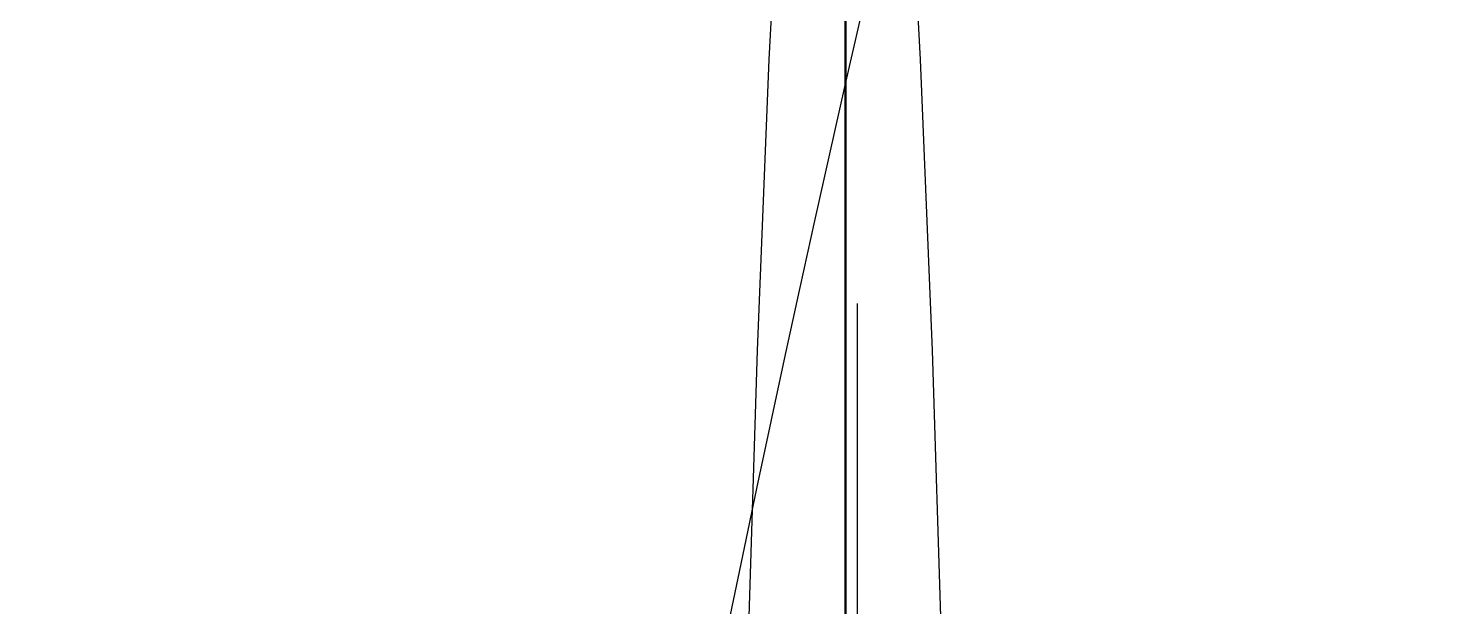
# Model space of a CAD drawing. Extents: x 11992 to 29481, y -6727 to 6811.
# Drawn here: x 21762.4 to 21993.4, y 2787.8 to 2881.9 of the extents above; entities that cross this region are included whole.
import ezdxf

# ---------------------------------------------------------------- set-up
doc = ezdxf.new("R2010")
doc.units = 0
doc.header["$MEASUREMENT"] = 0
doc.layers.get('0').update_dxf_attribs({"color": 8, "linetype": 'CONTINUOUS'})
doc.layers.add('zoylight 5回路', color=4, linetype='CONTINUOUS')

msp = doc.modelspace()

# ---------------------------------------------------------------- linework, layer by layer
for p, q in [((21895.26, 3004.6, -1878.87), (21895.26, 1867.53, -1878.87)), ((21895.26, 2997.52, -2118.6), (21895.26, 1867.53, -2118.6)), ((21895.26, 1867.53, -2368.6), (21895.26, 2997.52, -2368.6)), ((21895.26, 2997.52, -1638.61), (21895.26, 1867.54, -1638.61)), ((21895.26, 1867.54, -1897.87), (21895.26, 2997.52, -1897.87)), ((21895.37, 2993.55, -2076.22), (21895.37, 1873.56, -2076.22)), ((21895.37, 2993.55, -2368.6), (21895.37, 1873.56, -2368.6)), ((21895.25, 2992.52, -2076.22), (21895.25, 1872.53, -2076.22)), ((21895.25, 2992.52, -2368.6), (21895.25, 1872.53, -2368.6)), ((21882.93, 2876.84, -2076.22), (21885.06, 2917.07, -2076.22)), ((21882.93, 2876.84, -2368.6), (21885.06, 2917.07, -2368.6)), ((21905.34, 2917.07, -2076.22), (21907.48, 2876.84, -2076.22)), ((21905.34, 2917.07, -2368.6), (21907.48, 2876.84, -2368.6)), ((21895.26, 2876.05, -1741), (21895.26, 2892.37, -1741.47)), ((21895.26, 2876.05, -1988.27), (21895.26, 2892.37, -1987.97)), ((21895.26, 2890.23, -2079), (21895.26, 2870.54, -2077.56)), ((21895.26, 2881.59, -2117.16), (21895.26, 2889.19, -2117.6)), ((21895.26, 2874.4, -1757.91), (21895.26, 2884.84, -1758.56)), ((21895.26, 2874.4, -1971.91), (21895.26, 2884.84, -1971.26)), ((21895.26, 2880.41, -2042.78), (21895.26, 2882.42, -2042.91)), ((21895.26, 2880.41, -2080.48), (21895.26, 2882.42, -2080.66)), ((21895.26, 2873.99, -2116.73), (21895.26, 2881.59, -2117.16)), ((21895.26, 2878.64, -2042.66), (21895.26, 2880.41, -2042.78)), ((21895.26, 2878.64, -2080.33), (21895.26, 2880.41, -2080.48)), ((21895.26, 2877.08, -2042.56), (21895.26, 2878.64, -2042.66)), ((21895.26, 2877.08, -2080.19), (21895.26, 2878.64, -2080.33)), ((21881.01, 2829.5, -2076.22), (21882.93, 2876.84, -2076.22)), ((21881.01, 2829.5, -2368.6), (21882.93, 2876.84, -2368.6)), ((21895.26, 2875.7, -2042.47), (21895.26, 2877.08, -2042.56)), ((21895.26, 2875.7, -2080.07), (21895.26, 2877.08, -2080.19)), ((21895.26, 2860.77, -1740.42), (21895.26, 2876.05, -1741)), ((21895.26, 2860.77, -1988.66), (21895.26, 2876.05, -1988.27)), ((21895.26, 2874.48, -2042.39), (21895.26, 2875.7, -2042.47)), ((21895.26, 2874.48, -2079.97), (21895.26, 2875.7, -2080.07)), ((21907.48, 2876.84, -2076.22), (21909.42, 2829.5, -2076.22)), ((21907.48, 2876.84, -2368.6), (21909.42, 2829.5, -2368.6)), ((21895.26, 2873.38, -2042.32), (21895.26, 2874.48, -2042.39)), ((21895.26, 2873.38, -2079.87), (21895.26, 2874.48, -2079.97)), ((21895.26, 2862.04, -1756.96), (21895.26, 2874.4, -1757.91)), ((21895.26, 2862.04, -1972.86), (21895.26, 2874.4, -1971.91)), ((21895.26, 2866.39, -2116.31), (21895.26, 2873.99, -2116.73)), ((21895.26, 2872.38, -2042.26), (21895.26, 2873.38, -2042.32)), ((21895.26, 2872.38, -2079.79), (21895.26, 2873.38, -2079.87)), ((21895.26, 2871.43, -2042.2), (21895.26, 2872.38, -2042.26)), ((21895.26, 2871.43, -2079.71), (21895.26, 2872.38, -2079.79)), ((21895.26, 2870.52, -2042.14), (21895.26, 2871.43, -2042.2)), ((21895.26, 2870.52, -2079.63), (21895.26, 2871.43, -2079.71)), ((21895.26, 2863.61, -2040.03), (21895.26, 2870.54, -2042.14)), ((21895.26, 2868.09, -2077.04), (21895.26, 2870.54, -2077.56)), ((21895.26, 2867.94, -2079.18), (21895.26, 2870.52, -2079.63)), ((21895.26, 2865.64, -2076.6), (21895.26, 2868.09, -2077.04)), ((21895.26, 2865.38, -2078.82), (21895.26, 2867.94, -2079.18)), ((21895.26, 2858.79, -2115.92), (21895.26, 2866.39, -2116.31)), ((21895.26, 2863.19, -2076.25), (21895.26, 2865.64, -2076.6)), ((21895.26, 2862.81, -2078.52), (21895.26, 2865.38, -2078.82)), ((21895.26, 2857.41, -2038.31), (21895.26, 2863.61, -2040.03)), ((21895.26, 2860.73, -2075.97), (21895.26, 2863.19, -2076.25)), ((21895.26, 2860.25, -2078.29), (21895.26, 2862.81, -2078.52)), ((21895.26, 2847.56, -1755.62), (21895.26, 2862.04, -1756.96)), ((21895.26, 2847.56, -1974.2), (21895.26, 2862.04, -1972.86)), ((21895.26, 2846.53, -1739.71), (21895.26, 2860.77, -1740.42)), ((21895.26, 2846.53, -1989.14), (21895.26, 2860.77, -1988.66)), ((21895.26, 2858.28, -2075.75), (21895.26, 2860.73, -2075.97)), ((21895.26, 2857.68, -2078.1), (21895.26, 2860.25, -2078.29)), ((21895.26, 2851.19, -2115.56), (21895.26, 2858.79, -2115.92)), ((21895.26, 2855.83, -2075.58), (21895.26, 2858.28, -2075.75)), ((21895.26, 2855.13, -2077.96), (21895.26, 2857.68, -2078.1)), ((21895.26, 2851.87, -2036.96), (21895.26, 2857.41, -2038.31)), ((21895.26, 2853.37, -2075.44), (21895.26, 2855.83, -2075.58)), ((21895.26, 2852.57, -2077.85), (21895.26, 2855.13, -2077.96)), ((21895.26, 2850.92, -2075.34), (21895.26, 2853.37, -2075.44)), ((21895.26, 2850.01, -2077.76), (21895.26, 2852.57, -2077.85)), ((21895.26, 2846.92, -2035.93), (21895.26, 2851.87, -2036.96)), ((21895.26, 2843.59, -2115.24), (21895.26, 2851.19, -2115.56)), ((21895.26, 2848.47, -2075.26), (21895.26, 2850.92, -2075.34)), ((21895.26, 2847.46, -2077.69), (21895.26, 2850.01, -2077.76)), ((21895.26, 2846.02, -2075.19), (21895.26, 2848.47, -2075.26)), ((21895.26, 2758.45, -2368.75), (21895.26, 2848.45, -2368.75)), ((21895.26, 2848.45, -2368.75), (21895.26, 2848.45, -2419.13)), ((21895.26, 2848.45, -2419.13), (21895.26, 2848.42, -2419.96)), ((21895.26, 2848.42, -2419.96), (21895.26, 2848.36, -2420.79)), ((21895.26, 2848.36, -2420.79), (21895.26, 2848.27, -2421.62)), ((21895.26, 2848.27, -2421.62), (21895.26, 2848.14, -2422.44)), ((21895.26, 2848.14, -2422.44), (21895.26, 2848, -2423.26)), ((21895.26, 2848, -2423.26), (21895.26, 2847.82, -2424.08)), ((21895.26, 2847.82, -2424.08), (21895.26, 2847.62, -2424.89)), ((21895.26, 2847.62, -2424.89), (21895.26, 2847.38, -2425.69)), ((21895.26, 2830.79, -1753.84), (21895.26, 2847.56, -1755.62)), ((21895.26, 2830.79, -1975.98), (21895.26, 2847.56, -1974.2)), ((21895.26, 2844.91, -2077.62), (21895.26, 2847.46, -2077.69)), ((21895.26, 2847.38, -2425.69), (21895.26, 2847.13, -2426.48)), ((21895.26, 2847.13, -2426.48), (21895.26, 2846.84, -2427.26)), ((21895.26, 2842.48, -2035.19), (21895.26, 2846.92, -2035.93)), ((21895.26, 2846.84, -2427.26), (21895.26, 2846.52, -2428.03)), ((21895.26, 2833.32, -1738.89), (21895.26, 2846.53, -1739.71)), ((21895.26, 2833.32, -1989.7), (21895.26, 2846.53, -1989.14)), ((21895.26, 2846.52, -2428.03), (21895.26, 2846.18, -2428.79)), ((21895.26, 2846.18, -2428.79), (21895.26, 2845.82, -2429.54)), ((21895.26, 2843.58, -2075.12), (21895.26, 2846.02, -2075.19)), ((21895.26, 2845.82, -2429.54), (21895.26, 2845.43, -2430.28)), ((21895.26, 2845.43, -2430.28), (21895.26, 2845.01, -2431)), ((21895.26, 2845.01, -2431), (21895.26, 2844.57, -2431.71)), ((21895.26, 2842.35, -2077.55), (21895.26, 2844.91, -2077.62)), ((21895.26, 2844.57, -2431.71), (21895.26, 2844.11, -2432.4)), ((21895.26, 2844.11, -2432.4), (21895.26, 2843.62, -2433.07)), ((21895.26, 2843.62, -2433.07), (21895.26, 2843.11, -2433.73)), ((21895.26, 2835.98, -2114.98), (21895.26, 2843.59, -2115.24)), ((21895.26, 2841.13, -2075.05), (21895.26, 2843.58, -2075.12)), ((21895.26, 2843.11, -2433.73), (21895.26, 2842.57, -2434.37)), ((21895.26, 2842.57, -2434.37), (21895.26, 2842.02, -2434.99)), ((21895.26, 2838.47, -2034.68), (21895.26, 2842.48, -2035.19)), ((21895.26, 2839.81, -2077.47), (21895.26, 2842.35, -2077.55)), ((21895.26, 2842.02, -2434.99), (21895.26, 2841.44, -2435.59)), ((21895.26, 2841.44, -2435.59), (21895.26, 2840.84, -2436.17)), ((21895.26, 2837.03, -2074.87), (21895.26, 2841.13, -2075.05)), ((21895.26, 2840.84, -2436.17), (21895.26, 2840.22, -2436.73)), ((21895.26, 2840.22, -2436.73), (21895.26, 2839.59, -2437.27)), ((21895.26, 2835.69, -2077.29), (21895.26, 2839.81, -2077.47)), ((21895.26, 2839.59, -2437.27), (21895.26, 2838.93, -2437.78)), ((21895.26, 2838.93, -2437.78), (21895.26, 2838.26, -2438.28)), ((21895.26, 2834.82, -2034.38), (21895.26, 2838.47, -2034.68)), ((21895.26, 2838.26, -2438.28), (21895.26, 2837.57, -2438.75)), ((21895.26, 2837.57, -2438.75), (21895.26, 2769.33, -2438.75)), ((21895.26, 2832.94, -2074.63), (21895.26, 2837.03, -2074.87)), ((21897.26, 2834.79, -2065.9), (21897.26, 2837.16, -2067.09)), ((21897.26, 2835.43, -2066.93), (21897.26, 2837.12, -2067.07)), ((21897.26, 2835.43, -2064.59), (21897.26, 2837.12, -2064.73)), ((21895.26, 2828.38, -2114.78), (21895.26, 2835.98, -2114.98)), ((21895.26, 2831.59, -2077.05), (21895.26, 2835.69, -2077.29)), ((21895.26, 2831.45, -2034.24), (21895.26, 2834.82, -2034.38)), ((21897.26, 2833.73, -2066.79), (21897.26, 2835.43, -2066.93)), ((21897.26, 2833.73, -2064.45), (21897.26, 2835.43, -2064.59)), ((21897.26, 2832.43, -2064.7), (21897.26, 2834.79, -2065.9)), ((21895.26, 2821.16, -1737.95), (21895.26, 2833.32, -1738.89)), ((21895.26, 2821.16, -1990.35), (21895.26, 2833.32, -1989.7)), ((21895.26, 2828.84, -2074.35), (21895.26, 2832.94, -2074.63)), ((21895.26, 2827.48, -2076.77), (21895.26, 2831.59, -2077.05)), ((21897.26, 2832.03, -2066.66), (21897.26, 2833.73, -2066.79)), ((21897.26, 2832.03, -2064.31), (21897.26, 2833.73, -2064.45)), ((21897.26, 2830.06, -2063.51), (21897.26, 2832.43, -2064.7)), ((21897.26, 2830.33, -2066.52), (21897.26, 2832.03, -2066.66)), ((21897.26, 2830.33, -2064.18), (21897.26, 2832.03, -2064.31)), ((21879.32, 2775.71, -2076.22), (21881.01, 2829.5, -2076.22)), ((21879.32, 2775.71, -2368.6), (21881.01, 2829.5, -2368.6)), ((21895.26, 2828.29, -2034.23), (21895.26, 2831.45, -2034.24)), ((21895.26, 2811.52, -1751.55), (21895.26, 2830.79, -1753.84)), ((21895.26, 2811.52, -1978.27), (21895.26, 2830.79, -1975.98)), ((21897.26, 2828.62, -2066.4), (21897.26, 2830.33, -2066.52)), ((21897.26, 2828.62, -2064.05), (21897.26, 2830.33, -2064.18)), ((21897.26, 2827.69, -2062.32), (21897.26, 2830.06, -2063.51)), ((21909.42, 2829.5, -2076.22), (21911.13, 2775.71, -2076.22)), ((21909.42, 2829.5, -2368.6), (21911.13, 2775.71, -2368.6)), ((21895.26, 2824.75, -2074.02), (21895.26, 2828.84, -2074.35)), ((21895.26, 2820.78, -2114.65), (21895.26, 2828.38, -2114.78)), ((21895.26, 2825.26, -2034.3), (21895.26, 2828.29, -2034.23)), ((21895.26, 2823.39, -2076.44), (21895.26, 2827.48, -2076.77)), ((21897.26, 2826.91, -2066.27), (21897.26, 2828.62, -2066.4)), ((21897.26, 2826.91, -2063.92), (21897.26, 2828.62, -2064.05)), ((21897.26, 2825.32, -2061.13), (21897.26, 2827.69, -2062.32)), ((21895.26, 2822.29, -2034.42), (21895.26, 2825.26, -2034.3)), ((21895.26, 2820.66, -2073.66), (21895.26, 2824.75, -2074.02)), ((21897.26, 2825.19, -2066.15), (21897.26, 2826.91, -2066.27)), ((21897.26, 2825.19, -2063.8), (21897.26, 2826.91, -2063.92)), ((21897.26, 2822.95, -2059.93), (21897.26, 2825.32, -2061.13)), ((21897.26, 2823.47, -2066.04), (21897.26, 2825.19, -2066.15)), ((21897.26, 2823.47, -2063.68), (21897.26, 2825.19, -2063.8)), ((21895.26, 2819.3, -2076.08), (21895.26, 2823.39, -2076.44)), ((21897.26, 2821.73, -2065.93), (21897.26, 2823.47, -2066.04)), ((21897.26, 2821.73, -2063.57), (21897.26, 2823.47, -2063.68)), ((21897.26, 2820.59, -2058.74), (21897.26, 2822.95, -2059.93)), ((21895.26, 2819.3, -2034.54), (21895.26, 2822.29, -2034.42)), ((21895.26, 2810.02, -1736.89), (21895.26, 2821.16, -1737.95)), ((21895.26, 2810.02, -1991.09), (21895.26, 2821.16, -1990.35)), ((21895.26, 2813.19, -2114.6), (21895.26, 2820.78, -2114.65)), ((21895.26, 2816.58, -2073.26), (21895.26, 2820.66, -2073.66)), ((21897.26, 2819.99, -2065.84), (21897.26, 2821.73, -2065.93)), ((21897.26, 2819.99, -2063.47), (21897.26, 2821.73, -2063.57)), ((21897.26, 2818.23, -2057.54), (21897.26, 2820.59, -2058.74)), ((21897.26, 2818.24, -2065.75), (21897.26, 2819.99, -2065.84)), ((21897.26, 2818.24, -2063.38), (21897.26, 2819.99, -2063.47)), ((21895.26, 2819.98, -1737.9), (21895.26, 2818.25, -1737.62)), ((21895.26, 2814.65, -2034.66), (21895.26, 2819.3, -2034.54)), ((21895.26, 2815.21, -2075.69), (21895.26, 2819.3, -2076.08)), ((21895.26, 2818.25, -1737.62), (21895.26, 2816.53, -1737.36)), ((21897.26, 2816.48, -2065.67), (21897.26, 2818.24, -2065.75)), ((21897.26, 2816.48, -2063.3), (21897.26, 2818.24, -2063.38)), ((21897.26, 2815.88, -2056.34), (21897.26, 2818.23, -2057.54)), ((21895.26, 2812.49, -2072.85), (21895.26, 2816.58, -2073.26)), ((21895.26, 2816.53, -1737.36), (21895.26, 2814.82, -1737.11)), ((21897.26, 2814.78, -2065.61), (21897.26, 2816.48, -2065.67)), ((21897.26, 2814.78, -2063.23), (21897.26, 2816.48, -2063.3)), ((21897.26, 2813.54, -2055.14), (21897.26, 2815.88, -2056.34)), ((21895.26, 2811.12, -2075.27), (21895.26, 2815.21, -2075.69)), ((21895.26, 2814.82, -1737.11), (21895.26, 2813.13, -1736.89)), ((21895.26, 2809.81, -2034.7), (21895.26, 2814.65, -2034.66)), ((21895.26, 2805.59, -2114.65), (21895.26, 2813.19, -2114.6)), ((21895.26, 2813.13, -1736.89), (21895.26, 2811.45, -1736.68)), ((21897.26, 2813.07, -2065.54), (21897.26, 2814.78, -2065.61)), ((21897.26, 2813.07, -2063.17), (21897.26, 2814.78, -2063.23)), ((21897.26, 2811.2, -2053.94), (21897.26, 2813.54, -2055.14)), ((21897.26, 2811.35, -2065.48), (21897.26, 2813.07, -2065.54)), ((21897.26, 2811.35, -2063.11), (21897.26, 2813.07, -2063.17)), ((21895.26, 2808.39, -2072.42), (21895.26, 2812.49, -2072.85)), ((21895.26, 2789.59, -1748.7), (21895.26, 2811.52, -1751.55)), ((21895.26, 2789.59, -1981.12), (21895.26, 2811.52, -1978.27)), ((21895.26, 2811.45, -1736.68), (21895.26, 2809.78, -1736.48)), ((21895.26, 2807.03, -2074.84), (21895.26, 2811.12, -2075.27)), ((21897.26, 2809.63, -2065.41), (21897.26, 2811.35, -2065.48)), ((21897.26, 2809.63, -2063.04), (21897.26, 2811.35, -2063.11)), ((21897.26, 2808.87, -2052.73), (21897.26, 2811.2, -2053.94)), ((21895.26, 2799.93, -1735.71), (21895.26, 2810.02, -1736.89)), ((21895.26, 2799.93, -1991.92), (21895.26, 2810.02, -1991.09)), ((21895.26, 2804.79, -2034.68), (21895.26, 2809.81, -2034.7)), ((21895.26, 2809.78, -1736.48), (21895.26, 2808.12, -1736.31)), ((21897.26, 2807.92, -2065.34), (21897.26, 2809.63, -2065.41)), ((21897.26, 2807.92, -2062.97), (21897.26, 2809.63, -2063.04)), ((21897.26, 2805.6, -2051.04), (21897.26, 2808.87, -2052.73)), ((21895.26, 2804.3, -2071.98), (21895.26, 2808.39, -2072.42)), ((21895.26, 2808.12, -1736.31), (21895.26, 2806.47, -1736.15)), ((21895.26, 2802.94, -2074.41), (21895.26, 2807.03, -2074.84)), ((21895.26, 2806.47, -1736.15), (21895.26, 2804.83, -1736.02)), ((21897.26, 2806.23, -2065.25), (21897.26, 2807.92, -2065.34)), ((21897.26, 2806.23, -2062.88), (21897.26, 2807.92, -2062.97)), ((21897.26, 2804.56, -2065.14), (21897.26, 2806.23, -2065.25)), ((21897.26, 2804.56, -2062.78), (21897.26, 2806.23, -2062.88)), ((21895.26, 2798.41, -2114.78), (21895.26, 2805.59, -2114.65)), ((21895.26, 2804.83, -1736.02), (21895.26, 2803.19, -1735.9)), ((21895.26, 2799.62, -2034.58), (21895.26, 2804.79, -2034.68)), ((21895.26, 2800.2, -2071.53), (21895.26, 2804.3, -2071.98)), ((21897.26, 2802.11, -2049.28), (21897.26, 2805.6, -2051.04)), ((21897.26, 2802.92, -2065), (21897.26, 2804.56, -2065.14)), ((21897.26, 2802.92, -2062.65), (21897.26, 2804.56, -2062.78)), ((21895.26, 2803.19, -1735.9), (21895.26, 2801.56, -1735.79)), ((21895.26, 2798.85, -2073.97), (21895.26, 2802.94, -2074.41)), ((21895.26, 2801.56, -1735.79), (21895.26, 2799.93, -1735.71)), ((21897.26, 2801.31, -2064.84), (21897.26, 2802.92, -2065)), ((21897.26, 2801.31, -2062.49), (21897.26, 2802.92, -2062.65)), ((21897.26, 2798.17, -2047.39), (21897.26, 2802.11, -2049.28)), ((21895.26, 2796.09, -2071.09), (21895.26, 2800.2, -2071.53)), ((21895.26, 2799.93, -1735.71), (21895.26, 2794.66, -1735.64)), ((21895.26, 2799.93, -1994.11), (21895.26, 2794.66, -1994.17)), ((21895.26, 2794.32, -2034.42), (21895.26, 2799.62, -2034.58)), ((21897.26, 2799.74, -2064.65), (21897.26, 2801.31, -2064.84)), ((21897.26, 2799.74, -2062.29), (21897.26, 2801.31, -2062.49)), ((21897.26, 2798.23, -2064.41), (21897.26, 2799.74, -2064.65)), ((21897.26, 2798.23, -2062.06), (21897.26, 2799.74, -2062.29)), ((21895.26, 2794.75, -2073.53), (21895.26, 2798.85, -2073.97)), ((21895.26, 2791.23, -2114.99), (21895.26, 2798.41, -2114.78)), ((21897.26, 2796.77, -2064.14), (21897.26, 2798.23, -2064.41)), ((21897.26, 2796.77, -2061.79), (21897.26, 2798.23, -2062.06)), ((21897.26, 2793.55, -2045.32), (21897.26, 2798.17, -2047.39)), ((21895.26, 2791.98, -2070.66), (21895.26, 2796.09, -2071.09)), ((21895.26, 2790.65, -2073.11), (21895.26, 2794.75, -2073.53)), ((21895.26, 2794.66, -1735.64), (21895.26, 2789.39, -1735.79)), ((21895.26, 2794.66, -1994.17), (21895.26, 2789.39, -1994.03)), ((21897.26, 2795.45, -2063.84), (21897.26, 2796.77, -2064.14)), ((21897.26, 2795.45, -2061.5), (21897.26, 2796.77, -2061.79)), ((21897.26, 2794.17, -2063.51), (21897.26, 2795.45, -2063.84)), ((21897.26, 2794.17, -2061.17), (21897.26, 2795.45, -2061.5)), ((21895.26, 2788.9, -2034.19), (21895.26, 2794.32, -2034.42)), ((21897.26, 2792.94, -2063.15), (21897.26, 2794.17, -2063.51)), ((21897.26, 2792.94, -2060.8), (21897.26, 2794.17, -2061.17)), ((21897.26, 2788.02, -2042.99), (21897.26, 2793.55, -2045.32)), ((21897.26, 2791.75, -2062.75), (21897.26, 2792.94, -2063.15)), ((21897.26, 2791.75, -2060.41), (21897.26, 2792.94, -2060.8)), ((21895.26, 2784.38, -2069.92), (21895.26, 2791.98, -2070.66)), ((21895.26, 2784.05, -2115.27), (21895.26, 2791.23, -2114.99)), ((21895.26, 2783.04, -2072.36), (21895.26, 2790.65, -2073.11)), ((21897.26, 2790.59, -2062.33), (21897.26, 2791.75, -2062.75)), ((21897.26, 2790.59, -2059.99), (21897.26, 2791.75, -2060.41)), ((21897.26, 2789.46, -2061.89), (21897.26, 2790.59, -2062.33)), ((21897.26, 2789.46, -2059.55), (21897.26, 2790.59, -2059.99)), ((21895.26, 2764.8, -1745.22), (21895.26, 2789.59, -1748.7)), ((21895.26, 2764.8, -1984.6), (21895.26, 2789.59, -1981.12)), ((21895.26, 2789.39, -1735.79), (21895.26, 2784.14, -1736.11)), ((21895.26, 2789.39, -1994.03), (21895.26, 2784.14, -1993.71)), ((21895.26, 2783.37, -2033.9), (21895.26, 2788.9, -2034.19)), ((21897.26, 2788.36, -2061.43), (21897.26, 2789.46, -2061.89)), ((21897.26, 2788.36, -2059.09), (21897.26, 2789.46, -2059.55)), ((21897.26, 2787.27, -2060.96), (21897.26, 2788.36, -2061.43)), ((21897.26, 2787.27, -2058.62), (21897.26, 2788.36, -2059.09)), ((21897.26, 2781.34, -2040.36), (21897.26, 2788.02, -2042.99))]:
    msp.add_line(p, q)
at = {"layer": 'zoylight 5回路', "linetype": 'Continuous'}
for centre, radius, start, end in [((11618.07, 7478.67), 10612.47, 327.845702, 348.943947), ((6873.4, 8785.51), 15303.24, 333.818708, 347.366053), ((26555.73, 1817.7), 4778.4, 162.95791, 197.11973)]:
    msp.add_arc(centre, radius, start, end, dxfattribs=at)

doc.saveas('drawing.dxf')
